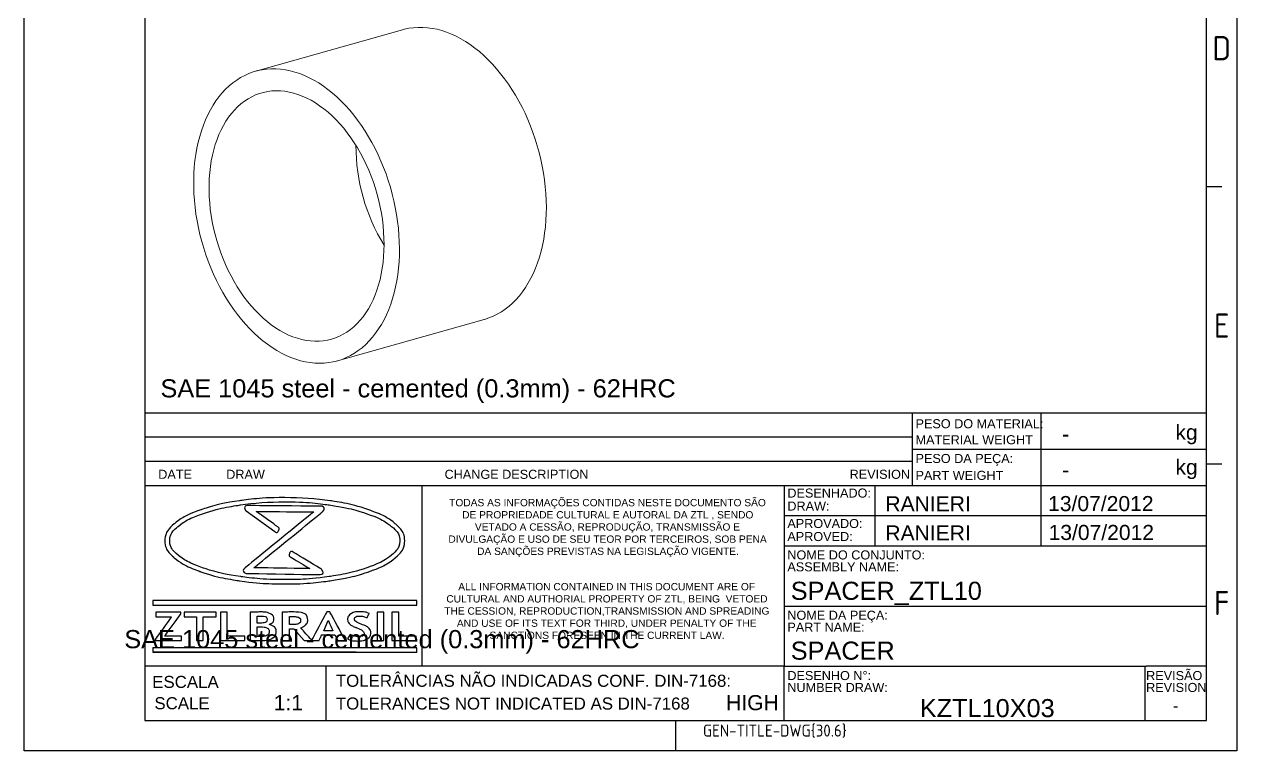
# Model space of a CAD drawing. Header units: millimetres. Extents: x 4838 to 5005, y 1299 to 1533.
# Drawn here: x 4838 to 5005.2, y 1299.4 to 1399.6 of the extents above; entities that cross this region are included whole.
import ezdxf
from ezdxf.enums import TextEntityAlignment as Align

# ---------------------------------------------------------------- set-up
doc = ezdxf.new("R2010")
doc.units = ezdxf.units.MM
doc.linetypes.add('ACAD_ISO02W100', pattern=[15, 12, -3])
doc.linetypes.add('ACAD_ISO04W100', pattern=[30, 24, -3, 0, -3])
doc.layers.add('AM_4', color=1, linetype='ACAD_ISO04W100', lineweight=25)
doc.layers.add('AM_8', color=40, linetype='ACAD_ISO02W100', lineweight=35)
doc.layers.add('Camada 1', color=7, linetype='Continuous')
doc.styles.add('ACISOTS', font='isocp.shx', dxfattribs={"height": 1})
doc.styles.get("Standard").update_dxf_attribs({"font": 'arial.ttf'})

msp = doc.modelspace()

# ---------------------------------------------------------------- linework, layer by layer
at = {"color": 135, "lineweight": 25}
for p, q in [((4838.05, 1299.372), (4838.05, 1533.051)), ((5005.201, 1533.051), (5005.201, 1299.372)), ((5003.122, 1377.126), (5001.043, 1377.126)), ((5003.122, 1338.873), (5001.043, 1338.873)), ((4927.863, 1299.372), (4927.863, 1303.53)), ((5005.201, 1299.372), (4838.05, 1299.372))]:
    msp.add_line(p, q, dxfattribs=at)
for p, q in [((4854.682, 1528.893), (4854.682, 1303.53)), ((5001.043, 1303.53), (5001.043, 1528.893)), ((4854.682, 1345.941), (4854.682, 1303.53)), ((5001.043, 1345.941), (4854.682, 1345.941)), ((4960.501, 1335.962), (4960.501, 1345.941)), ((4978.174, 1345.941), (4978.174, 1340.952)), ((5001.043, 1303.53), (5001.043, 1345.941)), ((4960.501, 1342.615), (4854.682, 1342.615)), ((4960.501, 1340.952), (5001.043, 1340.952)), ((4978.174, 1340.952), (4978.174, 1335.962)), ((4854.682, 1339.288), (4960.501, 1339.288)), ((4854.682, 1335.962), (4942.831, 1335.962)), ((4892.88, 1335.962), (4892.88, 1311.014)), ((4942.831, 1335.962), (4942.831, 1320.162)), ((4942.831, 1335.962), (5001.043, 1335.962)), ((4955.305, 1335.962), (4955.305, 1327.646)), ((4978.174, 1335.962), (4978.174, 1327.646)), ((4942.831, 1331.804), (5001.043, 1331.804)), ((4942.831, 1327.646), (5001.043, 1327.646)), ((4942.831, 1320.162), (4942.831, 1311.014)), ((4942.831, 1319.33), (5001.043, 1319.33)), ((4942.831, 1311.014), (4854.682, 1311.014)), ((4879.63, 1311.014), (4879.63, 1303.53)), ((4942.831, 1303.53), (4942.831, 1311.014)), ((4942.831, 1311.014), (4992.727, 1311.014)), ((4992.523, 1311.014), (4992.523, 1303.53)), ((5001.043, 1311.014), (4992.727, 1311.014)), ((4854.682, 1303.53), (5001.043, 1303.53)), ((4854.682, 1303.53), (5001.043, 1303.53))]:
    msp.add_line(p, q)
at = {"color": 7, "linetype": 'Continuous', "lineweight": 15}
for p, q in [((4890.209, 1398.791), (4869.954, 1393.078)), ((4881.219, 1353.137), (4901.474, 1358.849))]:
    msp.add_line(p, q, dxfattribs=at)
at = {"color": 7, "linetype": 'Continuous', "lineweight": 15, "flags": 128}
for points in [[(4890.209, 1398.791), (4890.473, 1398.861), (4891.09, 1398.991), (4891.717, 1399.078), (4892.353, 1399.121), (4892.996, 1399.119), (4893.646, 1399.074), (4894.3, 1398.985), (4894.958, 1398.852), (4895.617, 1398.676), (4896.277, 1398.457), (4896.936, 1398.195), (4897.593, 1397.892), (4898.246, 1397.547), (4898.894, 1397.161), (4899.535, 1396.736), (4900.168, 1396.272), (4900.792, 1395.77), (4901.405, 1395.232), (4902.006, 1394.658), (4902.594, 1394.049), (4903.167, 1393.408), (4903.724, 1392.735), (4904.264, 1392.032), (4904.786, 1391.3), (4905.288, 1390.541), (4905.77, 1389.757), (4906.231, 1388.95), (4906.669, 1388.12), (4907.083, 1387.27), (4907.474, 1386.402), (4907.839, 1385.517), (4908.178, 1384.618), (4908.49, 1383.706), (4908.775, 1382.784), (4909.032, 1381.853), (4909.26, 1380.916), (4909.459, 1379.974), (4909.629, 1379.029), (4909.769, 1378.085), (4909.879, 1377.141), (4909.958, 1376.202)], [(4889.704, 1370.489), (4889.752, 1369.555), (4889.771, 1368.629), (4889.758, 1367.712), (4889.715, 1366.807), (4889.641, 1365.916), (4889.536, 1365.04), (4889.402, 1364.182), (4889.237, 1363.343), (4889.043, 1362.525), (4888.82, 1361.731), (4888.568, 1360.96), (4888.288, 1360.216), (4887.981, 1359.501), (4887.647, 1358.814), (4887.286, 1358.158), (4886.9, 1357.535), (4886.49, 1356.946), (4886.056, 1356.391), (4885.6, 1355.873), (4885.121, 1355.392), (4884.622, 1354.95), (4884.104, 1354.547), (4883.567, 1354.184), (4883.013, 1353.861), (4882.443, 1353.581), (4881.857, 1353.343), (4881.259, 1353.148), (4880.648, 1352.996), (4880.026, 1352.887), (4879.394, 1352.823), (4878.754, 1352.802), (4878.108, 1352.825), (4877.456, 1352.892), (4876.799, 1353.003), (4876.141, 1353.158), (4875.481, 1353.355), (4874.821, 1353.596), (4874.163, 1353.879), (4873.508, 1354.203), (4872.857, 1354.568), (4872.213, 1354.974), (4871.575, 1355.418), (4870.947, 1355.902), (4870.328, 1356.422), (4869.721, 1356.978), (4869.126, 1357.57), (4868.546, 1358.195), (4867.981, 1358.852), (4867.432, 1359.54), (4866.901, 1360.258), (4866.388, 1361.003), (4865.896, 1361.775), (4865.425, 1362.571), (4864.975, 1363.39), (4864.549, 1364.23), (4864.146, 1365.089), (4863.769, 1365.966), (4863.417, 1366.858), (4863.091, 1367.764), (4862.792, 1368.681), (4862.521, 1369.608), (4862.278, 1370.542), (4862.065, 1371.482), (4861.88, 1372.426), (4861.725, 1373.37), (4861.6, 1374.315), (4861.506, 1375.257), (4861.442, 1376.194), (4861.408, 1377.124), (4861.405, 1378.046), (4861.433, 1378.957), (4861.492, 1379.855), (4861.581, 1380.739), (4861.701, 1381.606), (4861.85, 1382.455), (4862.029, 1383.283), (4862.238, 1384.09), (4862.476, 1384.873), (4862.742, 1385.63), (4863.035, 1386.36), (4863.356, 1387.061), (4863.704, 1387.733), (4864.077, 1388.372), (4864.475, 1388.979), (4864.897, 1389.551), (4865.343, 1390.087), (4865.81, 1390.587), (4866.299, 1391.049), (4866.808, 1391.472), (4867.336, 1391.855), (4867.881, 1392.198), (4868.444, 1392.499), (4869.022, 1392.758), (4869.614, 1392.975), (4870.219, 1393.149), (4870.835, 1393.279), (4871.462, 1393.365), (4872.098, 1393.408), (4872.742, 1393.407), (4873.391, 1393.362), (4874.046, 1393.273), (4874.703, 1393.14), (4875.363, 1392.964), (4876.023, 1392.745), (4876.682, 1392.483), (4877.339, 1392.179), (4877.992, 1391.834), (4878.639, 1391.449), (4879.281, 1391.024), (4879.914, 1390.56), (4880.537, 1390.058), (4881.151, 1389.519), (4881.752, 1388.945), (4882.339, 1388.337), (4882.912, 1387.696), (4883.469, 1387.023), (4884.009, 1386.319), (4884.531, 1385.588), (4885.034, 1384.829), (4885.516, 1384.045), (4885.976, 1383.237), (4886.414, 1382.407), (4886.829, 1381.557), (4887.219, 1380.689), (4887.584, 1379.805), (4887.923, 1378.906), (4888.235, 1377.994), (4888.52, 1377.072), (4888.777, 1376.141), (4889.006, 1375.203), (4889.205, 1374.261), (4889.375, 1373.317), (4889.515, 1372.372), (4889.624, 1371.429), (4889.704, 1370.489)], [(4887.595, 1370.88), (4887.638, 1370.023), (4887.652, 1369.173), (4887.634, 1368.333), (4887.587, 1367.505), (4887.509, 1366.691), (4887.401, 1365.893), (4887.263, 1365.114), (4887.095, 1364.355), (4886.899, 1363.618), (4886.674, 1362.904), (4886.421, 1362.217), (4886.14, 1361.557), (4885.833, 1360.927), (4885.5, 1360.327), (4885.142, 1359.759), (4884.76, 1359.225), (4884.354, 1358.726), (4883.927, 1358.264), (4883.478, 1357.839), (4883.01, 1357.453), (4882.523, 1357.106), (4882.018, 1356.799), (4881.497, 1356.534), (4880.961, 1356.311), (4880.411, 1356.13), (4879.85, 1355.992), (4879.277, 1355.897), (4878.695, 1355.846), (4878.106, 1355.838), (4877.51, 1355.874), (4876.909, 1355.953), (4876.305, 1356.076), (4875.699, 1356.242), (4875.092, 1356.45), (4874.487, 1356.7), (4873.885, 1356.992), (4873.287, 1357.325), (4872.695, 1357.697), (4872.11, 1358.109), (4871.534, 1358.558), (4870.968, 1359.044), (4870.414, 1359.566), (4869.873, 1360.121), (4869.346, 1360.71), (4868.835, 1361.33), (4868.341, 1361.98), (4867.866, 1362.657), (4867.41, 1363.362), (4866.974, 1364.09), (4866.561, 1364.842), (4866.17, 1365.614), (4865.803, 1366.406), (4865.46, 1367.214), (4865.144, 1368.037), (4864.853, 1368.873), (4864.59, 1369.72), (4864.355, 1370.575), (4864.147, 1371.437), (4863.969, 1372.303), (4863.82, 1373.17), (4863.701, 1374.038), (4863.612, 1374.904), (4863.553, 1375.764), (4863.525, 1376.619), (4863.527, 1377.464), (4863.559, 1378.298), (4863.622, 1379.119), (4863.715, 1379.925), (4863.838, 1380.714), (4863.991, 1381.483), (4864.173, 1382.232), (4864.384, 1382.957), (4864.623, 1383.658), (4864.89, 1384.331), (4865.184, 1384.977), (4865.504, 1385.592), (4865.849, 1386.176), (4866.22, 1386.727), (4866.614, 1387.244), (4867.03, 1387.724), (4867.468, 1388.168), (4867.927, 1388.574), (4868.405, 1388.941), (4868.901, 1389.268), (4869.414, 1389.553), (4869.943, 1389.798), (4870.486, 1390), (4871.041, 1390.16), (4871.609, 1390.276), (4872.186, 1390.349), (4872.772, 1390.379), (4873.365, 1390.365), (4873.964, 1390.307), (4874.566, 1390.206), (4875.172, 1390.062), (4875.778, 1389.874), (4876.384, 1389.645), (4876.988, 1389.374), (4877.588, 1389.061), (4878.183, 1388.709), (4878.772, 1388.317), (4879.353, 1387.886), (4879.924, 1387.418), (4880.484, 1386.914), (4881.032, 1386.376), (4881.566, 1385.803), (4882.085, 1385.199), (4882.587, 1384.564), (4883.072, 1383.9), (4883.538, 1383.209), (4883.984, 1382.492), (4884.409, 1381.752), (4884.811, 1380.989), (4885.19, 1380.207), (4885.545, 1379.407), (4885.875, 1378.591), (4886.178, 1377.761), (4886.455, 1376.92), (4886.705, 1376.068), (4886.926, 1375.21), (4887.119, 1374.346), (4887.282, 1373.479), (4887.416, 1372.611), (4887.521, 1371.744), (4887.595, 1370.88)], [(4909.958, 1376.202), (4910.007, 1375.268), (4910.025, 1374.341), (4910.012, 1373.425), (4909.969, 1372.52), (4909.895, 1371.628), (4909.791, 1370.753), (4909.656, 1369.894), (4909.492, 1369.056), (4909.298, 1368.238), (4909.075, 1367.443), (4908.823, 1366.673), (4908.543, 1365.929), (4908.235, 1365.213), (4907.901, 1364.526), (4907.541, 1363.871), (4907.155, 1363.248), (4906.745, 1362.658), (4906.311, 1362.104), (4905.854, 1361.586), (4905.376, 1361.105), (4904.877, 1360.662), (4904.358, 1360.259), (4903.822, 1359.896), (4903.267, 1359.574), (4902.697, 1359.294), (4902.112, 1359.055), (4901.513, 1358.86), (4901.474, 1358.849)]]:
    msp.add_lwpolyline(points, dxfattribs=at)
at = {"color": 7, "linetype": 'Continuous', "lineweight": 15}
msp.add_arc((4910.06, 1382.83), 26.284, 179.99425, 211.50608, dxfattribs=at)
at = {"layer": 'AM_8', "color": 0, "linetype": 'Continuous'}
msp.add_line((4855.783, 1312.96), (4883.812, 1312.96), dxfattribs=at)
at = {"layer": 'Camada 1'}
for points, knots in [([(4873.968, 1334.277), (4876.175, 1334.277), (4878.285, 1334.123), (4880.212, 1333.843), (4880.212, 1333.843), (4882.215, 1333.552), (4884.021, 1333.126), (4885.536, 1332.597), (4885.536, 1332.597), (4887.091, 1332.054), (4888.346, 1331.399), (4889.204, 1330.666), (4889.204, 1330.666), (4890.039, 1329.952), (4890.501, 1329.163), (4890.501, 1328.328), (4890.501, 1328.328), (4890.501, 1327.494), (4890.039, 1326.704), (4889.204, 1325.99), (4889.204, 1325.99), (4888.346, 1325.257), (4887.091, 1324.602), (4885.536, 1324.059), (4885.536, 1324.059), (4884.021, 1323.53), (4882.215, 1323.104), (4880.212, 1322.813), (4880.212, 1322.813), (4878.285, 1322.533), (4876.175, 1322.379), (4873.968, 1322.379), (4873.968, 1322.379), (4871.761, 1322.379), (4869.651, 1322.533), (4867.724, 1322.813), (4867.724, 1322.813), (4865.721, 1323.104), (4863.915, 1323.53), (4862.4, 1324.059), (4862.4, 1324.059), (4860.845, 1324.602), (4859.59, 1325.257), (4858.732, 1325.99), (4858.732, 1325.99), (4857.897, 1326.704), (4857.435, 1327.494), (4857.435, 1328.328), (4857.435, 1328.328), (4857.435, 1329.163), (4857.897, 1329.952), (4858.732, 1330.666), (4858.732, 1330.666), (4859.59, 1331.399), (4860.845, 1332.054), (4862.4, 1332.597), (4862.4, 1332.597), (4863.915, 1333.126), (4865.721, 1333.552), (4867.724, 1333.843), (4867.724, 1333.843), (4869.651, 1334.123), (4871.761, 1334.277), (4873.968, 1334.277)], [0, 0, 0, 0, 0.0588235, 0.0588235, 0.0588235, 0.0882353, 0.1176471, 0.1176471, 0.1176471, 0.1470588, 0.1764706, 0.1764706, 0.1764706, 0.2058824, 0.2352941, 0.2352941, 0.2352941, 0.2647059, 0.2941176, 0.2941176, 0.2941176, 0.3235294, 0.3529412, 0.3529412, 0.3529412, 0.3823529, 0.4117647, 0.4117647, 0.4117647, 0.4411765, 0.4705882, 0.4705882, 0.4705882, 0.5, 0.5294118, 0.5294118, 0.5294118, 0.5588235, 0.5882353, 0.5882353, 0.5882353, 0.6176471, 0.6470588, 0.6470588, 0.6470588, 0.6764706, 0.7058824, 0.7058824, 0.7058824, 0.7352941, 0.7647059, 0.7647059, 0.7647059, 0.7941176, 0.8235294, 0.8235294, 0.8235294, 0.8529412, 0.8823529, 0.8823529, 0.8823529, 0.9411765, 1, 1, 1, 1]), ([(4873.968, 1333.69), (4871.799, 1333.69), (4869.73, 1333.54), (4867.843, 1333.266), (4867.843, 1333.266), (4865.882, 1332.982), (4864.118, 1332.567), (4862.642, 1332.051), (4862.642, 1332.051), (4861.205, 1331.55), (4860.047, 1330.958), (4859.259, 1330.307), (4859.259, 1330.307), (4858.511, 1329.69), (4858.097, 1329.021), (4858.097, 1328.328), (4858.097, 1328.328), (4858.097, 1327.636), (4858.511, 1326.967), (4859.259, 1326.349), (4859.259, 1326.349), (4860.047, 1325.698), (4861.205, 1325.106), (4862.642, 1324.605), (4862.642, 1324.605), (4864.118, 1324.089), (4865.882, 1323.674), (4867.843, 1323.39), (4867.843, 1323.39), (4869.73, 1323.117), (4871.799, 1322.966), (4873.968, 1322.966), (4873.968, 1322.966), (4876.137, 1322.966), (4878.206, 1323.117), (4880.093, 1323.39), (4880.093, 1323.39), (4882.054, 1323.674), (4883.818, 1324.089), (4885.294, 1324.605), (4885.294, 1324.605), (4886.731, 1325.106), (4887.889, 1325.698), (4888.677, 1326.349), (4888.677, 1326.349), (4889.425, 1326.967), (4889.839, 1327.636), (4889.839, 1328.328), (4889.839, 1328.328), (4889.839, 1329.021), (4889.425, 1329.69), (4888.677, 1330.307), (4888.677, 1330.307), (4887.889, 1330.958), (4886.731, 1331.55), (4885.294, 1332.051), (4885.294, 1332.051), (4883.818, 1332.567), (4882.053, 1332.982), (4880.093, 1333.266), (4880.093, 1333.266), (4878.206, 1333.54), (4876.137, 1333.69), (4873.968, 1333.69)], [0, 0, 0, 0, 0.0588235, 0.0588235, 0.0588235, 0.0882353, 0.1176471, 0.1176471, 0.1176471, 0.1470588, 0.1764706, 0.1764706, 0.1764706, 0.2058824, 0.2352941, 0.2352941, 0.2352941, 0.2647059, 0.2941176, 0.2941176, 0.2941176, 0.3235294, 0.3529412, 0.3529412, 0.3529412, 0.3823529, 0.4117647, 0.4117647, 0.4117647, 0.4411765, 0.4705882, 0.4705882, 0.4705882, 0.5, 0.5294118, 0.5294118, 0.5294118, 0.5588235, 0.5882353, 0.5882353, 0.5882353, 0.6176471, 0.6470588, 0.6470588, 0.6470588, 0.6764706, 0.7058824, 0.7058824, 0.7058824, 0.7352941, 0.7647059, 0.7647059, 0.7647059, 0.7941176, 0.8235294, 0.8235294, 0.8235294, 0.8529412, 0.8823529, 0.8823529, 0.8823529, 0.9411765, 1, 1, 1, 1]), ([(4872.593, 1329.595), (4872.593, 1329.595), (4868.632, 1332.433), (4868.632, 1332.433), (4868.632, 1332.433), (4868.337, 1332.644), (4868.457, 1333.181), (4868.804, 1333.178), (4868.804, 1333.178), (4868.804, 1333.178), (4879.034, 1333.096), (4879.034, 1333.096), (4879.034, 1333.096), (4879.37, 1333.093), (4879.494, 1332.587), (4879.22, 1332.363), (4879.22, 1332.363), (4879.22, 1332.363), (4869.697, 1324.605), (4869.697, 1324.605), (4869.697, 1324.605), (4869.697, 1324.605), (4877.415, 1324.481), (4877.415, 1324.481), (4877.415, 1324.481), (4877.415, 1324.481), (4874.819, 1326.045), (4874.819, 1326.045), (4874.819, 1326.045), (4874.649, 1326.147), (4874.478, 1326.25), (4874.627, 1326.607), (4874.627, 1326.607), (4874.776, 1326.964), (4874.946, 1326.861), (4875.117, 1326.758), (4875.117, 1326.758), (4875.117, 1326.758), (4879.009, 1324.413), (4879.009, 1324.413), (4879.009, 1324.413), (4879.327, 1324.221), (4879.215, 1323.65), (4878.856, 1323.656), (4878.856, 1323.656), (4878.856, 1323.656), (4868.627, 1323.821), (4868.627, 1323.821), (4868.627, 1323.821), (4868.292, 1323.826), (4868.17, 1324.33), (4868.443, 1324.553), (4868.443, 1324.553), (4868.443, 1324.553), (4877.956, 1332.303), (4877.956, 1332.303), (4877.956, 1332.303), (4877.956, 1332.303), (4870.027, 1332.367), (4870.027, 1332.367), (4870.027, 1332.367), (4870.027, 1332.367), (4872.935, 1330.283), (4872.935, 1330.283), (4872.935, 1330.283), (4873.097, 1330.167), (4873.259, 1330.051), (4873.088, 1329.707), (4873.088, 1329.707), (4872.917, 1329.363), (4872.755, 1329.479), (4872.593, 1329.595)], [0, 0, 0, 0, 0.0526316, 0.0526316, 0.0526316, 0.0789474, 0.1052632, 0.1052632, 0.1052632, 0.1315789, 0.1578947, 0.1578947, 0.1578947, 0.1842105, 0.2105263, 0.2105263, 0.2105263, 0.2368421, 0.2631579, 0.2631579, 0.2631579, 0.2894737, 0.3157895, 0.3157895, 0.3157895, 0.3421053, 0.3684211, 0.3684211, 0.3684211, 0.3947368, 0.4210526, 0.4210526, 0.4210526, 0.4473684, 0.4736842, 0.4736842, 0.4736842, 0.5, 0.5263158, 0.5263158, 0.5263158, 0.5526316, 0.5789474, 0.5789474, 0.5789474, 0.6052632, 0.6315789, 0.6315789, 0.6315789, 0.6578947, 0.6842105, 0.6842105, 0.6842105, 0.7105263, 0.7368421, 0.7368421, 0.7368421, 0.7631579, 0.7894737, 0.7894737, 0.7894737, 0.8157895, 0.8421053, 0.8421053, 0.8421053, 0.8684211, 0.8947368, 0.8947368, 0.8947368, 0.9473684, 1, 1, 1, 1]), ([(4855.854, 1320.083), (4855.854, 1320.083), (4892.082, 1320.083), (4892.082, 1320.083), (4892.082, 1320.083), (4892.082, 1320.083), (4892.153, 1320.083), (4892.153, 1320.083), (4892.153, 1320.083), (4892.153, 1320.083), (4892.153, 1320.012), (4892.153, 1320.012), (4892.153, 1320.012), (4892.153, 1320.012), (4892.153, 1319.541), (4892.153, 1319.541), (4892.153, 1319.541), (4892.153, 1319.541), (4892.153, 1319.469), (4892.153, 1319.469), (4892.153, 1319.469), (4892.153, 1319.469), (4892.082, 1319.469), (4892.082, 1319.469), (4892.082, 1319.469), (4892.082, 1319.469), (4855.854, 1319.469), (4855.854, 1319.469), (4855.854, 1319.469), (4855.854, 1319.469), (4855.783, 1319.469), (4855.783, 1319.469), (4855.783, 1319.469), (4855.783, 1319.469), (4855.783, 1319.541), (4855.783, 1319.541), (4855.783, 1319.541), (4855.783, 1319.541), (4855.783, 1320.012), (4855.783, 1320.012), (4855.783, 1320.012), (4855.783, 1320.012), (4855.783, 1320.083), (4855.783, 1320.083), (4855.783, 1320.083), (4855.783, 1320.083), (4855.854, 1320.083), (4855.854, 1320.083)], [0, 0, 0, 0, 0.0769231, 0.0769231, 0.0769231, 0.1153846, 0.1538462, 0.1538462, 0.1538462, 0.1923077, 0.2307692, 0.2307692, 0.2307692, 0.2692308, 0.3076923, 0.3076923, 0.3076923, 0.3461538, 0.3846154, 0.3846154, 0.3846154, 0.4230769, 0.4615385, 0.4615385, 0.4615385, 0.5, 0.5384615, 0.5384615, 0.5384615, 0.5769231, 0.6153846, 0.6153846, 0.6153846, 0.6538462, 0.6923077, 0.6923077, 0.6923077, 0.7307692, 0.7692308, 0.7692308, 0.7692308, 0.8076923, 0.8461538, 0.8461538, 0.8461538, 0.9230769, 1, 1, 1, 1]), ([(4856.144, 1314.569), (4856.144, 1314.569), (4856.144, 1314.793), (4856.144, 1314.793), (4856.144, 1314.793), (4856.144, 1314.793), (4858.36, 1317.858), (4858.36, 1317.858), (4858.36, 1317.858), (4858.36, 1317.858), (4856.181, 1317.858), (4856.181, 1317.858), (4856.181, 1317.858), (4856.181, 1317.858), (4856.181, 1318.474), (4856.181, 1318.474), (4856.181, 1318.474), (4856.181, 1318.474), (4859.645, 1318.474), (4859.645, 1318.474), (4859.645, 1318.474), (4859.645, 1318.474), (4859.645, 1318.25), (4859.645, 1318.25), (4859.645, 1318.25), (4859.645, 1318.25), (4857.421, 1315.185), (4857.421, 1315.185), (4857.421, 1315.185), (4857.421, 1315.185), (4859.724, 1315.185), (4859.724, 1315.185), (4859.724, 1315.185), (4859.724, 1315.185), (4859.724, 1314.569), (4859.724, 1314.569), (4859.724, 1314.569), (4859.724, 1314.569), (4856.144, 1314.569), (4856.144, 1314.569)], [0, 0, 0, 0, 0.0909091, 0.0909091, 0.0909091, 0.1363636, 0.1818182, 0.1818182, 0.1818182, 0.2272727, 0.2727273, 0.2727273, 0.2727273, 0.3181818, 0.3636364, 0.3636364, 0.3636364, 0.4090909, 0.4545455, 0.4545455, 0.4545455, 0.5, 0.5454545, 0.5454545, 0.5454545, 0.5909091, 0.6363636, 0.6363636, 0.6363636, 0.6818182, 0.7272727, 0.7272727, 0.7272727, 0.7727273, 0.8181818, 0.8181818, 0.8181818, 0.9090909, 1, 1, 1, 1]), ([(4862.72, 1317.858), (4862.72, 1317.858), (4862.72, 1314.569), (4862.72, 1314.569), (4862.72, 1314.569), (4862.72, 1314.569), (4861.777, 1314.569), (4861.777, 1314.569), (4861.777, 1314.569), (4861.777, 1314.569), (4861.777, 1317.858), (4861.777, 1317.858), (4861.777, 1317.858), (4861.777, 1317.858), (4860.087, 1317.858), (4860.087, 1317.858), (4860.087, 1317.858), (4860.087, 1317.858), (4860.087, 1318.474), (4860.087, 1318.474), (4860.087, 1318.474), (4860.087, 1318.474), (4864.485, 1318.474), (4864.485, 1318.474), (4864.485, 1318.474), (4864.485, 1318.474), (4864.485, 1317.858), (4864.485, 1317.858), (4864.485, 1317.858), (4864.485, 1317.858), (4862.72, 1317.858), (4862.72, 1317.858)], [0, 0, 0, 0, 0.1111111, 0.1111111, 0.1111111, 0.1666667, 0.2222222, 0.2222222, 0.2222222, 0.2777778, 0.3333333, 0.3333333, 0.3333333, 0.3888889, 0.4444444, 0.4444444, 0.4444444, 0.5, 0.5555556, 0.5555556, 0.5555556, 0.6111111, 0.6666667, 0.6666667, 0.6666667, 0.7222222, 0.7777778, 0.7777778, 0.7777778, 0.8888889, 1, 1, 1, 1]), ([(4865.102, 1314.569), (4865.102, 1314.569), (4865.102, 1318.474), (4865.102, 1318.474), (4865.102, 1318.474), (4865.102, 1318.474), (4866.045, 1318.474), (4866.045, 1318.474), (4866.045, 1318.474), (4866.045, 1318.474), (4866.045, 1315.185), (4866.045, 1315.185), (4866.045, 1315.185), (4866.045, 1315.185), (4868.447, 1315.185), (4868.447, 1315.185), (4868.447, 1315.185), (4868.447, 1315.185), (4868.447, 1314.569), (4868.447, 1314.569), (4868.447, 1314.569), (4868.447, 1314.569), (4865.102, 1314.569), (4865.102, 1314.569)], [0, 0, 0, 0, 0.1428571, 0.1428571, 0.1428571, 0.2142857, 0.2857143, 0.2857143, 0.2857143, 0.3571429, 0.4285714, 0.4285714, 0.4285714, 0.5, 0.5714286, 0.5714286, 0.5714286, 0.6428571, 0.7142857, 0.7142857, 0.7142857, 0.8571429, 1, 1, 1, 1]), ([(4870.833, 1314.569), (4870.833, 1314.569), (4869.207, 1314.569), (4869.207, 1314.569), (4869.207, 1314.569), (4869.207, 1314.569), (4869.207, 1318.471), (4869.207, 1318.471), (4869.207, 1318.471), (4869.924, 1318.496), (4870.425, 1318.509), (4870.713, 1318.509), (4870.713, 1318.509), (4871.265, 1318.509), (4871.696, 1318.422), (4872.006, 1318.248), (4872.006, 1318.248), (4872.317, 1318.076), (4872.472, 1317.828), (4872.472, 1317.507), (4872.472, 1317.507), (4872.472, 1317.198), (4872.249, 1316.953), (4871.805, 1316.774), (4871.805, 1316.774), (4872.464, 1316.605), (4872.795, 1316.256), (4872.795, 1315.728), (4872.795, 1315.728), (4872.795, 1315.374), (4872.612, 1315.092), (4872.248, 1314.882), (4872.248, 1314.882), (4871.883, 1314.674), (4871.411, 1314.569), (4870.833, 1314.569)], [0, 0, 0, 0, 0.1, 0.1, 0.1, 0.15, 0.2, 0.2, 0.2, 0.25, 0.3, 0.3, 0.3, 0.35, 0.4, 0.4, 0.4, 0.45, 0.5, 0.5, 0.5, 0.55, 0.6, 0.6, 0.6, 0.65, 0.7, 0.7, 0.7, 0.75, 0.8, 0.8, 0.8, 0.9, 1, 1, 1, 1]), ([(4870.151, 1317.917), (4870.151, 1317.917), (4870.151, 1316.981), (4870.151, 1316.981), (4870.151, 1316.981), (4870.295, 1316.975), (4870.448, 1316.971), (4870.607, 1316.971), (4870.607, 1316.971), (4871.221, 1316.971), (4871.529, 1317.14), (4871.529, 1317.48), (4871.529, 1317.48), (4871.529, 1317.78), (4871.25, 1317.93), (4870.692, 1317.93), (4870.692, 1317.93), (4870.544, 1317.93), (4870.364, 1317.926), (4870.151, 1317.917)], [0, 0, 0, 0, 0.1666667, 0.1666667, 0.1666667, 0.25, 0.3333333, 0.3333333, 0.3333333, 0.4166667, 0.5, 0.5, 0.5, 0.5833333, 0.6666667, 0.6666667, 0.6666667, 0.8333333, 1, 1, 1, 1]), ([(4876.624, 1314.569), (4876.624, 1314.569), (4875.207, 1316.181), (4875.207, 1316.181), (4875.207, 1316.181), (4875.064, 1316.183), (4874.865, 1316.19), (4874.607, 1316.201), (4874.607, 1316.201), (4874.607, 1316.201), (4874.607, 1314.569), (4874.607, 1314.569), (4874.607, 1314.569), (4874.607, 1314.569), (4873.628, 1314.569), (4873.628, 1314.569), (4873.628, 1314.569), (4873.628, 1314.569), (4873.628, 1318.474), (4873.628, 1318.474), (4873.628, 1318.474), (4873.681, 1318.474), (4873.886, 1318.48), (4874.242, 1318.494), (4874.242, 1318.494), (4874.597, 1318.508), (4874.883, 1318.514), (4875.101, 1318.514), (4875.101, 1318.514), (4876.451, 1318.514), (4877.126, 1318.13), (4877.126, 1317.362), (4877.126, 1317.362), (4877.126, 1317.131), (4877.031, 1316.921), (4876.846, 1316.731), (4876.846, 1316.731), (4876.66, 1316.541), (4876.425, 1316.407), (4876.143, 1316.329), (4876.143, 1316.329), (4876.143, 1316.329), (4877.712, 1314.569), (4877.712, 1314.569), (4877.712, 1314.569), (4877.712, 1314.569), (4876.624, 1314.569), (4876.624, 1314.569)], [0, 0, 0, 0, 0.0769231, 0.0769231, 0.0769231, 0.1153846, 0.1538462, 0.1538462, 0.1538462, 0.1923077, 0.2307692, 0.2307692, 0.2307692, 0.2692308, 0.3076923, 0.3076923, 0.3076923, 0.3461538, 0.3846154, 0.3846154, 0.3846154, 0.4230769, 0.4615385, 0.4615385, 0.4615385, 0.5, 0.5384615, 0.5384615, 0.5384615, 0.5769231, 0.6153846, 0.6153846, 0.6153846, 0.6538462, 0.6923077, 0.6923077, 0.6923077, 0.7307692, 0.7692308, 0.7692308, 0.7692308, 0.8076923, 0.8461538, 0.8461538, 0.8461538, 0.9230769, 1, 1, 1, 1]), ([(4874.607, 1317.872), (4874.607, 1317.872), (4874.607, 1316.787), (4874.607, 1316.787), (4874.607, 1316.787), (4874.782, 1316.777), (4874.916, 1316.771), (4875.007, 1316.771), (4875.007, 1316.771), (4875.401, 1316.771), (4875.689, 1316.812), (4875.871, 1316.894), (4875.871, 1316.894), (4876.055, 1316.976), (4876.146, 1317.134), (4876.146, 1317.371), (4876.146, 1317.371), (4876.146, 1317.562), (4876.049, 1317.697), (4875.852, 1317.773), (4875.852, 1317.773), (4875.656, 1317.849), (4875.348, 1317.887), (4874.927, 1317.887), (4874.927, 1317.887), (4874.825, 1317.887), (4874.719, 1317.883), (4874.607, 1317.872)], [0, 0, 0, 0, 0.125, 0.125, 0.125, 0.1875, 0.25, 0.25, 0.25, 0.3125, 0.375, 0.375, 0.375, 0.4375, 0.5, 0.5, 0.5, 0.5625, 0.625, 0.625, 0.625, 0.6875, 0.75, 0.75, 0.75, 0.875, 1, 1, 1, 1]), ([(4881.267, 1314.569), (4881.267, 1314.569), (4880.879, 1315.361), (4880.879, 1315.361), (4880.879, 1315.361), (4880.879, 1315.361), (4879.058, 1315.361), (4879.058, 1315.361), (4879.058, 1315.361), (4879.058, 1315.361), (4878.688, 1314.569), (4878.688, 1314.569), (4878.688, 1314.569), (4878.688, 1314.569), (4877.641, 1314.569), (4877.641, 1314.569), (4877.641, 1314.569), (4877.641, 1314.569), (4879.759, 1318.528), (4879.759, 1318.528), (4879.759, 1318.528), (4879.759, 1318.528), (4880.172, 1318.528), (4880.172, 1318.528), (4880.172, 1318.528), (4880.172, 1318.528), (4882.308, 1314.569), (4882.308, 1314.569), (4882.308, 1314.569), (4882.308, 1314.569), (4881.267, 1314.569), (4881.267, 1314.569)], [0, 0, 0, 0, 0.1111111, 0.1111111, 0.1111111, 0.1666667, 0.2222222, 0.2222222, 0.2222222, 0.2777778, 0.3333333, 0.3333333, 0.3333333, 0.3888889, 0.4444444, 0.4444444, 0.4444444, 0.5, 0.5555556, 0.5555556, 0.5555556, 0.6111111, 0.6666667, 0.6666667, 0.6666667, 0.7222222, 0.7777778, 0.7777778, 0.7777778, 0.8888889, 1, 1, 1, 1]), ([(4879.966, 1317.333), (4879.966, 1317.333), (4879.327, 1315.891), (4879.327, 1315.891), (4879.327, 1315.891), (4879.327, 1315.891), (4880.603, 1315.891), (4880.603, 1315.891), (4880.603, 1315.891), (4880.603, 1315.891), (4879.966, 1317.333), (4879.966, 1317.333)], [0, 0, 0, 0, 0.25, 0.25, 0.25, 0.375, 0.5, 0.5, 0.5, 0.75, 1, 1, 1, 1]), ([(4882.616, 1314.785), (4882.616, 1314.785), (4882.965, 1315.406), (4882.965, 1315.406), (4882.965, 1315.406), (4883.337, 1315.214), (4883.703, 1315.119), (4884.063, 1315.119), (4884.063, 1315.119), (4884.618, 1315.119), (4884.894, 1315.261), (4884.894, 1315.545), (4884.894, 1315.545), (4884.894, 1315.678), (4884.829, 1315.805), (4884.699, 1315.926), (4884.699, 1315.926), (4884.569, 1316.047), (4884.299, 1316.182), (4883.891, 1316.333), (4883.891, 1316.333), (4883.484, 1316.483), (4883.209, 1316.606), (4883.068, 1316.703), (4883.068, 1316.703), (4882.927, 1316.8), (4882.818, 1316.915), (4882.741, 1317.048), (4882.741, 1317.048), (4882.666, 1317.181), (4882.627, 1317.329), (4882.627, 1317.491), (4882.627, 1317.491), (4882.627, 1317.793), (4882.778, 1318.043), (4883.079, 1318.242), (4883.079, 1318.242), (4883.38, 1318.441), (4883.766, 1318.54), (4884.238, 1318.54), (4884.238, 1318.54), (4884.852, 1318.54), (4885.303, 1318.456), (4885.591, 1318.288), (4885.591, 1318.288), (4885.591, 1318.288), (4885.304, 1317.691), (4885.304, 1317.691), (4885.304, 1317.691), (4884.973, 1317.865), (4884.623, 1317.952), (4884.257, 1317.952), (4884.257, 1317.952), (4884.039, 1317.952), (4883.87, 1317.909), (4883.75, 1317.825), (4883.75, 1317.825), (4883.63, 1317.741), (4883.571, 1317.631), (4883.571, 1317.496), (4883.571, 1317.496), (4883.571, 1317.272), (4883.907, 1317.039), (4884.582, 1316.797), (4884.582, 1316.797), (4884.938, 1316.67), (4885.194, 1316.552), (4885.351, 1316.444), (4885.351, 1316.444), (4885.508, 1316.337), (4885.628, 1316.212), (4885.71, 1316.069), (4885.71, 1316.069), (4885.793, 1315.926), (4885.834, 1315.766), (4885.834, 1315.59), (4885.834, 1315.59), (4885.834, 1315.274), (4885.664, 1315.013), (4885.324, 1314.81), (4885.324, 1314.81), (4884.985, 1314.605), (4884.529, 1314.503), (4883.958, 1314.503), (4883.958, 1314.503), (4883.463, 1314.503), (4883.016, 1314.597), (4882.616, 1314.785)], [0, 0, 0, 0, 0.0434783, 0.0434783, 0.0434783, 0.0652174, 0.0869565, 0.0869565, 0.0869565, 0.1086957, 0.1304348, 0.1304348, 0.1304348, 0.1521739, 0.173913, 0.173913, 0.173913, 0.1956522, 0.2173913, 0.2173913, 0.2173913, 0.2391304, 0.2608696, 0.2608696, 0.2608696, 0.2826087, 0.3043478, 0.3043478, 0.3043478, 0.326087, 0.3478261, 0.3478261, 0.3478261, 0.3695652, 0.3913043, 0.3913043, 0.3913043, 0.4130435, 0.4347826, 0.4347826, 0.4347826, 0.4565217, 0.4782609, 0.4782609, 0.4782609, 0.5, 0.5217391, 0.5217391, 0.5217391, 0.5434783, 0.5652174, 0.5652174, 0.5652174, 0.5869565, 0.6086957, 0.6086957, 0.6086957, 0.6304348, 0.6521739, 0.6521739, 0.6521739, 0.673913, 0.6956522, 0.6956522, 0.6956522, 0.7173913, 0.7391304, 0.7391304, 0.7391304, 0.7608696, 0.7826087, 0.7826087, 0.7826087, 0.8043478, 0.826087, 0.826087, 0.826087, 0.8478261, 0.8695652, 0.8695652, 0.8695652, 0.8913043, 0.9130435, 0.9130435, 0.9130435, 0.9565217, 1, 1, 1, 1]), ([(4886.686, 1314.569), (4886.686, 1314.569), (4886.686, 1318.474), (4886.686, 1318.474), (4886.686, 1318.474), (4886.686, 1318.474), (4887.629, 1318.474), (4887.629, 1318.474), (4887.629, 1318.474), (4887.629, 1318.474), (4887.629, 1314.569), (4887.629, 1314.569), (4887.629, 1314.569), (4887.629, 1314.569), (4886.686, 1314.569), (4886.686, 1314.569)], [0, 0, 0, 0, 0.2, 0.2, 0.2, 0.3, 0.4, 0.4, 0.4, 0.5, 0.6, 0.6, 0.6, 0.8, 1, 1, 1, 1]), ([(4888.735, 1314.569), (4888.735, 1314.569), (4888.735, 1318.474), (4888.735, 1318.474), (4888.735, 1318.474), (4888.735, 1318.474), (4889.678, 1318.474), (4889.678, 1318.474), (4889.678, 1318.474), (4889.678, 1318.474), (4889.678, 1315.185), (4889.678, 1315.185), (4889.678, 1315.185), (4889.678, 1315.185), (4892.08, 1315.185), (4892.08, 1315.185), (4892.08, 1315.185), (4892.08, 1315.185), (4892.08, 1314.569), (4892.08, 1314.569), (4892.08, 1314.569), (4892.08, 1314.569), (4888.735, 1314.569), (4888.735, 1314.569)], [0, 0, 0, 0, 0.1428571, 0.1428571, 0.1428571, 0.2142857, 0.2857143, 0.2857143, 0.2857143, 0.3571429, 0.4285714, 0.4285714, 0.4285714, 0.5, 0.5714286, 0.5714286, 0.5714286, 0.6428571, 0.7142857, 0.7142857, 0.7142857, 0.8571429, 1, 1, 1, 1]), ([(4870.151, 1316.441), (4870.151, 1316.441), (4870.151, 1315.151), (4870.151, 1315.151), (4870.151, 1315.151), (4870.341, 1315.138), (4870.496, 1315.132), (4870.615, 1315.132), (4870.615, 1315.132), (4871.036, 1315.132), (4871.341, 1315.184), (4871.531, 1315.289), (4871.531, 1315.289), (4871.72, 1315.394), (4871.816, 1315.568), (4871.816, 1315.811), (4871.816, 1315.811), (4871.816, 1316.033), (4871.728, 1316.195), (4871.551, 1316.296), (4871.551, 1316.296), (4871.374, 1316.398), (4871.065, 1316.448), (4870.626, 1316.448), (4870.626, 1316.448), (4870.534, 1316.448), (4870.376, 1316.446), (4870.151, 1316.441)], [0, 0, 0, 0, 0.125, 0.125, 0.125, 0.1875, 0.25, 0.25, 0.25, 0.3125, 0.375, 0.375, 0.375, 0.4375, 0.5, 0.5, 0.5, 0.5625, 0.625, 0.625, 0.625, 0.6875, 0.75, 0.75, 0.75, 0.875, 1, 1, 1, 1]), ([(4855.854, 1313.574), (4855.854, 1313.574), (4892.082, 1313.574), (4892.082, 1313.574), (4892.082, 1313.574), (4892.082, 1313.574), (4892.153, 1313.574), (4892.153, 1313.574), (4892.153, 1313.574), (4892.153, 1313.574), (4892.153, 1313.502), (4892.153, 1313.502), (4892.153, 1313.502), (4892.153, 1313.502), (4892.153, 1313.031), (4892.153, 1313.031), (4892.153, 1313.031), (4892.153, 1313.031), (4892.153, 1312.96), (4892.153, 1312.96), (4892.153, 1312.96), (4892.153, 1312.96), (4892.082, 1312.96), (4892.082, 1312.96), (4892.082, 1312.96), (4892.082, 1312.96), (4855.854, 1312.96), (4855.854, 1312.96), (4855.854, 1312.96), (4855.854, 1312.96), (4855.783, 1312.96), (4855.783, 1312.96), (4855.783, 1312.96), (4855.783, 1312.96), (4855.783, 1313.031), (4855.783, 1313.031), (4855.783, 1313.031), (4855.783, 1313.031), (4855.783, 1313.502), (4855.783, 1313.502), (4855.783, 1313.502), (4855.783, 1313.502), (4855.783, 1313.574), (4855.783, 1313.574), (4855.783, 1313.574), (4855.783, 1313.574), (4855.854, 1313.574), (4855.854, 1313.574)], [0, 0, 0, 0, 0.0769231, 0.0769231, 0.0769231, 0.1153846, 0.1538462, 0.1538462, 0.1538462, 0.1923077, 0.2307692, 0.2307692, 0.2307692, 0.2692308, 0.3076923, 0.3076923, 0.3076923, 0.3461538, 0.3846154, 0.3846154, 0.3846154, 0.4230769, 0.4615385, 0.4615385, 0.4615385, 0.5, 0.5384615, 0.5384615, 0.5384615, 0.5769231, 0.6153846, 0.6153846, 0.6153846, 0.6538462, 0.6923077, 0.6923077, 0.6923077, 0.7307692, 0.7692308, 0.7692308, 0.7692308, 0.8076923, 0.8461538, 0.8461538, 0.8461538, 0.9230769, 1, 1, 1, 1])]:
    msp.add_open_spline(points, degree=3, knots=knots, dxfattribs=at)

# ---------------------------------------------------------------- texts
at = {"color": 135, "lineweight": 25, "style": 'ACISOTS'}
for s, p in [('D', (5003.122, 1396.253)), ('E', (5003.122, 1357.999)), ('F', (5003.122, 1319.746))]:
    msp.add_text(s, height=3.326, dxfattribs=at).set_placement(p, align=Align.MIDDLE)
for s, height, p in [('PESO DO MATERIAL:', 1.2474, (4960.92, 1343.844)), ('kg', 2.079, (4996.746, 1342.249)), ('MATERIAL WEIGHT', 1.2474, (4960.92, 1341.635)), ('PESO DA PEÇA:', 1.2474, (4960.92, 1339.05)), ('kg', 2.079, (4996.746, 1337.453)), ('DATE', 1.2474, (4856.524, 1336.868)), ('DRAW', 1.2474, (4865.895, 1336.868)), ('CHANGE DESCRIPTION', 1.2474, (4895.993, 1336.868)), ('REVISION', 1.2474, (4951.834, 1336.868)), ('PART WEIGHT', 1.2474, (4960.92, 1336.722)), ('DESENHADO:', 1.2474, (4943.25, 1334.283)), ('DRAW:', 1.2474, (4943.25, 1332.488)), ('APROVADO:', 1.2474, (4943.25, 1330.082)), ('APROVED:', 1.2474, (4943.25, 1328.287)), ('NOME DO CONJUNTO:', 1.2474, (4943.25, 1325.749)), ('ASSEMBLY NAME:', 1.2474, (4943.25, 1324.107)), ('NOME DA PEÇA:', 1.2474, (4943.25, 1317.433)), ('PART NAME:', 1.2474, (4943.25, 1315.791)), ('REVISÃO', 1.2474, (4992.708, 1309.117)), ('ESCALA', 1.6632, (4855.69, 1308.035)), ('TOLERÂNCIAS NÃO INDICADAS CONF. DIN-7168:', 1.6632, (4881.007, 1308.19)), ('DESENHO N%%d:', 1.2474, (4943.25, 1309.117)), ('NUMBER DRAW:', 1.2474, (4943.25, 1307.475)), ('REVISION', 1.2474, (4992.708, 1307.475)), ('SCALE', 1.6632, (4855.99, 1305.096)), ('TOLERANCES NOT INDICATED AS DIN-7168', 1.6632, (4881.007, 1305.051))]:
    msp.add_text(s, height=height).set_placement(p)
at = {"linetype": 'Continuous', "char_height": 1.00624, "attachment_point": 1}
for s, width, insert in [('\\pi0.80812;TODAS AS INFORMAÇÕES CONTIDAS NESTE DOCUMENTO SÃO \\P\\pi2.6013;DE PROPRIEDADE CULTURAL E AUTORAL DA ZTL , SENDO \\P\\pi4.3529;VETADO A CESSÃO, REPRODUÇÃO, TRANSMISSÃO E \\P\\pi0.69384;DIVULGAÇÃO E USO DE SEU TEOR POR TERCEIROS, SOB PENA \\P\\pi4.6601;DA SANÇÕES PREVISTAS NA LEGISLAÇÃO VIGENTE.', 45.17953, (4895.82, 1334.089)), ('\\pi2.0579;ALL INFORMATION CONTAINED IN THIS DOCUMENT ARE OF \\P\\pi0.41677;CULTURAL AND AUTHORIAL PROPERTY OF ZTL, BEING  VETOED \\P\\pi0.13226;THE CESSION, REPRODUCTION,TRANSMISSION AND SPREADING \\P\\pi1.8678;AND USE OF ITS TEXT FOR THIRD, UNDER PENALTY OF THE \\P\\pi6.3742;SANCTIONS FORESEEN IN THE CURRENT LAW.', 44.97545, (4895.82, 1322.502))]:
    msp.add_mtext_dynamic_manual_height_columns(s, width=width, gutter_width=12.5, heights=[0], dxfattribs=dict(at, insert=insert))
for p in [(4981.136, 1343.053), (4981.136, 1338.105)]:
    msp.add_attdef('-', text='', height=2.079).set_placement(p, align=Align.MIDDLE_LEFT)
for tag, p, height in [('RANIERI', (4956.763, 1332.39), 2.079), ('13/07/2012', (4979.196, 1332.415), 2.079), ('13/07/2012', (4979.263, 1328.436), 2.079), ('RANIERI', (4956.761, 1328.367), 2.079), ('SPACER_ZTL10', (4943.72, 1320.182), 2.495), ('SPACER', (4943.72, 1311.929), 2.495), ('KZTL10X03', (4961.504, 1304.004), 2.495)]:
    msp.add_attdef(tag, p, '', height=height)
for tag, height, p in [('1:1', 2.079, (4874.454, 1306.006)), ('HIGH', 2.079, (4938.431, 1306.006)), ('-', 1.626, (4996.768, 1305.6))]:
    msp.add_attdef(tag, text='', height=height).set_placement(p, align=Align.MIDDLE_CENTER)
at = {"color": 135, "style": 'ACISOTS'}
msp.add_attdef('GEN-TITLE-DWG{30.6}', (4931.608, 1301.323), '', height=1.663, dxfattribs=at)
at = {"layer": 'AM_4', "char_height": 2.5, "attachment_point": 1}
for insert in [(4856.825, 1350.595), (4851.841, 1316.014)]:
    msp.add_mtext_dynamic_manual_height_columns('SAE 1045 steel - cemented (0.3mm) - 62HRC', width=81.54183, gutter_width=12.5, heights=[0], dxfattribs=dict(at, insert=insert))

doc.saveas('drawing.dxf')
